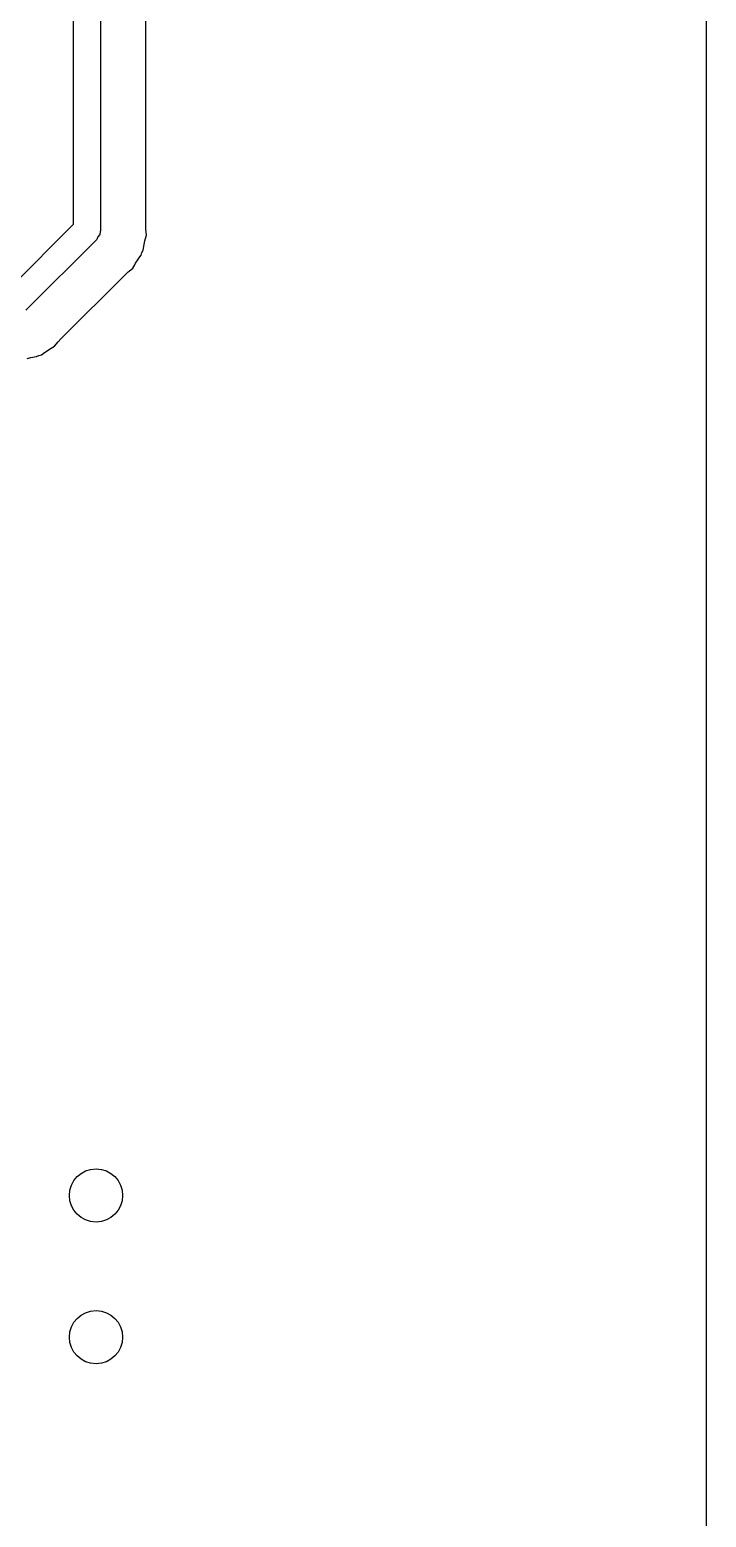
# Model space of a CAD drawing. Extents: x 0.99 to 4.24, y -7.27 to -4.02.
# Drawn here: x 4.0916 to 4.242, y -6.7369 to -6.4063 of the extents above; entities that cross this region are included whole.
import ezdxf

# ---------------------------------------------------------------- set-up
doc = ezdxf.new("R2010")
doc.units = 0
doc.header["$MEASUREMENT"] = 0
doc.layers.add('BLACK', color=7, linetype='CONTINUOUS')

msp = doc.modelspace()

# ---------------------------------------------------------------- linework, layer by layer
at = {"layer": 'BLACK', "linetype": 'CONTINUOUS'}
for p, q in [((4.24195, -5.79568), (4.24195, -6.92717)), ((4.10133, -6.44954), (4.10133, -6.36542)), ((4.10733, -6.36417), (4.10733, -6.45079)), ((4.11735, -6.44978), (4.11735, -6.36518)), ((4.08734, -6.46354), (4.10133, -6.44954)), ((4.10673, -6.45232), (4.10645, -6.45291)), ((4.10715, -6.45181), (4.10673, -6.45232)), ((4.10726, -6.45117), (4.10715, -6.45181)), ((4.10732, -6.45105), (4.10726, -6.45117)), ((4.10733, -6.45079), (4.1073, -6.45097)), ((4.1073, -6.45097), (4.10732, -6.45105)), ((4.11717, -6.45319), (4.1175, -6.45194)), ((4.11739, -6.45065), (4.11735, -6.44978)), ((4.1175, -6.45194), (4.11739, -6.45065)), ((4.10645, -6.45291), (4.0907, -6.46866)), ((4.11646, -6.45581), (4.11675, -6.45531)), ((4.11675, -6.45531), (4.11698, -6.45404)), ((4.11698, -6.45404), (4.11717, -6.45319)), ((4.11446, -6.45929), (4.1149, -6.45852)), ((4.1149, -6.45852), (4.1151, -6.45817)), ((4.1151, -6.45817), (4.11557, -6.45743)), ((4.11557, -6.45743), (4.11581, -6.45709)), ((4.11581, -6.45709), (4.11631, -6.45637)), ((4.11581, -6.45709), (4.11581, -6.45709)), ((4.11631, -6.45637), (4.11646, -6.45581)), ((4.0985, -6.47503), (4.11283, -6.4607)), ((4.11283, -6.4607), (4.11347, -6.46012)), ((4.11347, -6.46012), (4.11367, -6.45994)), ((4.11367, -6.45994), (4.11446, -6.45929)), ((4.09791, -6.47567), (4.0985, -6.47503)), ((4.0931, -6.47896), (4.09361, -6.47867)), ((4.09361, -6.47867), (4.09417, -6.47852)), ((4.09417, -6.47852), (4.09488, -6.47802)), ((4.09488, -6.47802), (4.09523, -6.47778)), ((4.09488, -6.47802), (4.09488, -6.47802)), ((4.09523, -6.47778), (4.09596, -6.47731)), ((4.09596, -6.47731), (4.09708, -6.47666)), ((4.09708, -6.47666), (4.09791, -6.47567)), ((4.09098, -6.47937), (4.09183, -6.47918)), ((4.09183, -6.47918), (4.0931, -6.47896))]:
    msp.add_line(p, q, dxfattribs=at)
at = {"layer": 'BLACK'}
for centre in [(4.1063, -6.66535), (4.1063, -6.69685)]:
    msp.add_circle(centre, 0.00591, dxfattribs=at)

doc.saveas('drawing.dxf')
